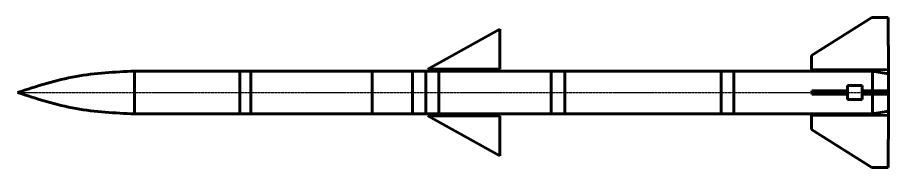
# Model space of a CAD drawing. Header units: millimetres. Extents: x -985956116104 to 1932156, y -552630487266 to 633586.
# Drawn here: x 139933 to 143593, y -158699 to -158067 of the extents above; entities that cross this region are included whole.
import ezdxf

# ---------------------------------------------------------------- set-up
doc = ezdxf.new("R2010")
doc.units = ezdxf.units.MM
doc.linetypes.add('CENTER', pattern=[2, 1.25, -0.25, 0.25, -0.25])
doc.layers.add('_axes (Оси)', color=6, linetype='CENTER', lineweight=30)
doc.layers.add('_basic (Основной)', color=4, linetype='Continuous', lineweight=60)

msp = doc.modelspace()

# ---------------------------------------------------------------- linework, layer by layer
at = {"layer": '_axes (Оси)', "transparency": 33554687}
msp.add_line((139933.155, -158382.936), (143593.134, -158382.936), dxfattribs=at)
at = {"layer": '_basic (Основной)', "color": 2, "transparency": 33554687}
for p, q in [((143268.776, -158226.78), (143522.663, -158066.933)), ((143522.663, -158066.933), (143591.748, -158066.933)), ((143591.748, -158066.933), (143593.134, -158304.193)), ((141657.994, -158285.347), (141959.23, -158116.539)), ((141959.23, -158116.539), (141959.23, -158284.128)), ((143268.776, -158288.034), (143268.776, -158226.78)), ((140425.708, -158292.941), (143526.118, -158292.941)), ((140425.708, -158292.941), (140425.708, -158382.936)), ((140867.786, -158292.941), (140867.786, -158382.936)), ((140914.314, -158292.941), (140914.314, -158382.936)), ((141424.164, -158292.941), (141424.164, -158382.936)), ((141593.043, -158292.941), (141593.043, -158382.936)), ((141648.424, -158292.941), (141648.424, -158382.936)), ((141824.925, -158284.128), (141657.994, -158285.347)), ((141703.719, -158292.941), (141703.719, -158382.936)), ((141750.637, -158284.671), (141750.698, -158292.941)), ((141959.23, -158284.128), (141824.925, -158284.128)), ((141824.925, -158284.128), (141824.925, -158292.941)), ((142176.165, -158292.941), (142176.165, -158382.936)), ((142233.619, -158292.941), (142233.619, -158382.936)), ((142889.292, -158292.941), (142889.292, -158382.936)), ((142943.218, -158292.941), (142943.218, -158382.936)), ((143268.776, -158288.034), (143593.028, -158286.14)), ((143268.776, -158288.034), (143268.776, -158292.941)), ((143526.118, -158292.941), (143593.134, -158304.193)), ((143526.118, -158292.941), (143526.118, -158382.936)), ((143593.134, -158382.936), (143593.134, -158304.193)), ((143420.574, -158353.916), (143481.567, -158353.916)), ((143420.574, -158353.916), (143420.574, -158382.936)), ((143481.567, -158353.916), (143481.567, -158382.936)), ((140425.708, -158472.93), (140425.708, -158382.936)), ((140867.786, -158472.93), (140867.786, -158382.936)), ((140914.314, -158472.93), (140914.314, -158382.936)), ((141424.164, -158472.93), (141424.164, -158382.936)), ((141593.043, -158472.93), (141593.043, -158382.936)), ((141648.424, -158472.93), (141648.424, -158382.936)), ((141703.719, -158472.93), (141703.719, -158382.936)), ((142176.165, -158472.93), (142176.165, -158382.936)), ((142233.619, -158472.93), (142233.619, -158382.936)), ((142889.292, -158472.93), (142889.292, -158382.936)), ((142943.218, -158472.93), (142943.218, -158382.936)), ((143271.028, -158376.11), (143420.574, -158376.11)), ((143271.028, -158376.11), (143271.028, -158382.936)), ((143271.028, -158389.761), (143271.028, -158382.936)), ((143271.028, -158389.761), (143420.574, -158389.761)), ((143420.574, -158411.955), (143420.574, -158382.936)), ((143481.567, -158376.11), (143593.134, -158376.11)), ((143481.567, -158411.955), (143481.567, -158382.936)), ((143481.567, -158389.761), (143593.134, -158389.761)), ((143526.118, -158472.93), (143526.118, -158382.936)), ((143593.134, -158382.936), (143593.134, -158461.679)), ((143420.574, -158411.955), (143481.567, -158411.955)), ((140425.708, -158472.93), (143526.118, -158472.93)), ((141750.637, -158481.201), (141750.698, -158472.93)), ((141824.925, -158481.743), (141824.925, -158472.93)), ((143268.776, -158477.837), (143268.776, -158472.93)), ((143526.118, -158472.93), (143593.134, -158461.679)), ((143591.748, -158698.938), (143593.134, -158461.679)), ((141657.994, -158480.524), (141959.23, -158649.332)), ((141824.925, -158481.743), (141657.994, -158480.524)), ((141959.23, -158481.743), (141824.925, -158481.743)), ((141959.23, -158649.332), (141959.23, -158481.743)), ((143268.776, -158477.837), (143268.776, -158539.091)), ((143268.776, -158477.837), (143593.028, -158479.731)), ((143268.776, -158539.091), (143522.663, -158698.938)), ((143522.663, -158698.938), (143591.748, -158698.938))]:
    msp.add_line(p, q, dxfattribs=at)
for points, start_tangent, end_tangent in [([(139933.155, -158382.936), (140179.417, -158315.55), (140425.708, -158292.941)], (0.9565997, 0.30774493), (1.00350658, 0.04896976)), ([(139933.155, -158382.936), (140179.417, -158450.321), (140425.708, -158472.93)], (0.9565997, -0.30774493), (1.00350658, -0.04896976))]:
    msp.add_spline(points, degree=3, dxfattribs=dict(at, start_tangent=start_tangent, end_tangent=end_tangent))

doc.saveas('drawing.dxf')
